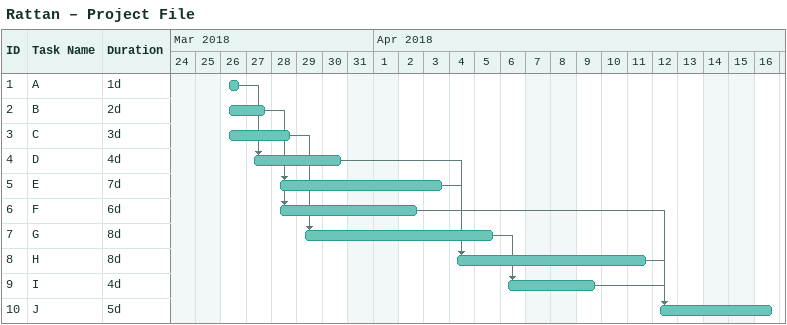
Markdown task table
Rattan – Project File

| ID | Task | Duration | Start | Finish | Predecessors |
|---|---|---|---|---|---|
| 1 | A | 1d | 2018-03-26 | 2018-03-26 |  |
| 2 | B | 2d | 2018-03-26 | 2018-03-27 |  |
| 3 | C | 3d | 2018-03-26 | 2018-03-28 |  |
| 4 | D | 4d | 2018-03-27 | 2018-03-30 | 1 |
| 5 | E | 7d | 2018-03-28 | 2018-04-03 | 2 |
| 6 | F | 6d | 2018-03-28 | 2018-04-02 | 2 |
| 7 | G | 8d | 2018-03-29 | 2018-04-05 | 3 |
| 8 | H | 8d | 2018-04-04 | 2018-04-11 | 4, 5 |
| 9 | I | 4d | 2018-04-06 | 2018-04-09 | 7 |
| 10 | J | 5d | 2018-04-12 | 2018-04-16 | 8, 9, 6 |
